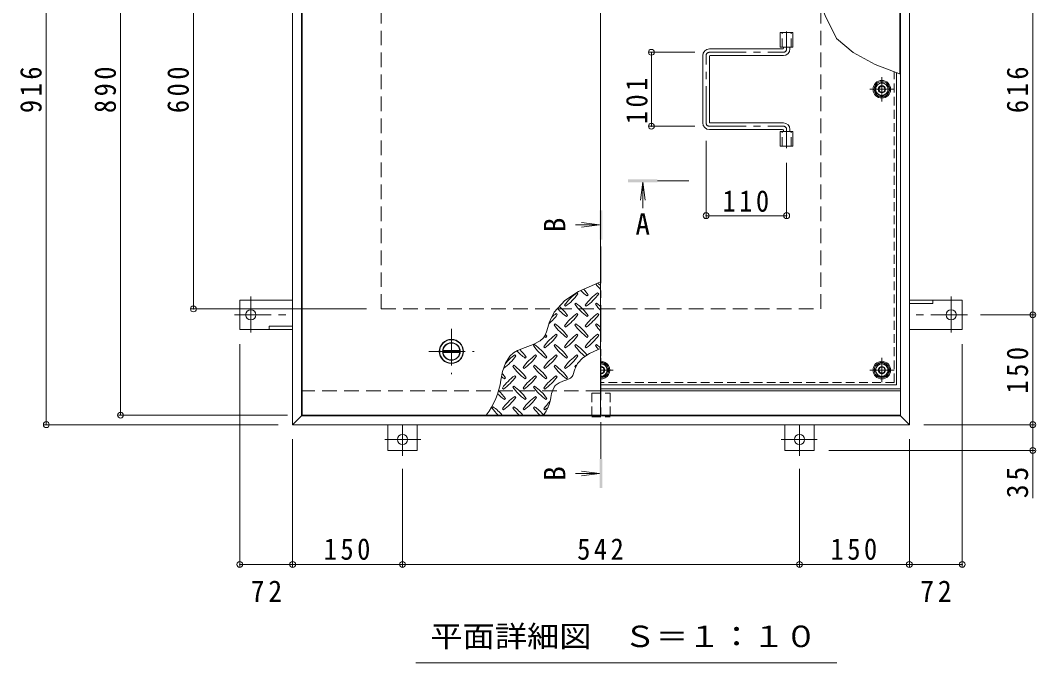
# Model space of a CAD drawing. Units: millimetres on the paper, enlarged 2 times, with parts at other scales. Extents: x -472 to 546, y -392 to 378.
# Drawn here: x -449.2 to -172, y 45 to 220.5 of the extents above; entities that cross this region are included whole.
import ezdxf
from ezdxf.enums import TextEntityAlignment as Align

# ---------------------------------------------------------------- set-up
doc = ezdxf.new("R2010")
doc.units = ezdxf.units.MM
doc.header["$LTSCALE"] = 2
doc.header["$PDMODE"] = 32
doc.header["$PDSIZE"] = 1.6
for name, pattern in [('CHAIN1', [8, 5, -1, 1, -1]), ('DASHED1', [1.8, 1.2, -0.6]), ('DASHED2', [3, 2, -1])]:
    doc.linetypes.add(name, pattern=pattern)
for name, color, linetype, lineweight in [('0-1_躯体', 2, 'DASHED2', 9), ('0-2_仕上', 3, 'Continuous', 9), ('0-3_建具', 4, 'Continuous', 9), ('0-4_その他', 7, 'Continuous', 9), ('0-5_寸法', 4, 'Continuous', 9), ('0-6_ハッチ', 6, 'Continuous', 9), ('0-7', 2, 'Continuous', 9), ('0-9', 134, 'Continuous', 5), ('0-A', 3, 'DASHED1', 9), ('0-C', 2, 'Continuous', 9), ('0-E', 3, 'Continuous', 9), ('0-F', 7, 'Continuous', 9)]:
    doc.layers.add(name, color=color, linetype=linetype, lineweight=lineweight)
doc.styles.add('ＭＳ ゴシック', font='')
doc.styles.get('ＭＳ ゴシック').set_extended_font_data('MS Gothic')

msp = doc.modelspace()

# ---------------------------------------------------------------- linework, layer by layer
at = {"layer": '0-1_躯体'}
for p, q in [((-350.68, 141.642), (-350.68, 261.642)), ((-230.68, 141.642), (-230.68, 261.642)), ((-350.68, 141.642), (-230.68, 141.642)), ((-290.78, 119.243), (-372.48, 119.243))]:
    msp.add_line(p, q, dxfattribs=at)
at = {"layer": '0-1_躯体', "linetype": 'CHAIN1'}
for p, q in [((-331.53, 136.242), (-331.53, 123.842)), ((-337.73, 130.042), (-325.33, 130.042))]:
    msp.add_line(p, q, dxfattribs=at)
at = {"layer": '0-2_仕上'}
for p, q in [((-372.28, 112.642), (-372.28, 290.642)), ((-290.78, 290.642), (-290.78, 112.642)), ((-209.08, 290.642), (-209.08, 205.796)), ((-241.71, 213.142), (-241.71, 217.142)), ((-241.71, 217.142), (-238.25, 217.142)), ((-238.25, 213.142), (-238.25, 217.142)), ((-241.71, 213.142), (-238.25, 213.142)), ((-241.71, 186.142), (-241.71, 190.142)), ((-241.71, 190.142), (-238.25, 190.142)), ((-238.25, 186.142), (-238.25, 190.142)), ((-241.71, 186.142), (-238.25, 186.142)), ((-290.78, 112.642), (-372.28, 112.642)), ((-209.08, 112.642), (-290.58, 112.642))]:
    msp.add_line(p, q, dxfattribs=at)
at = {"layer": '0-2_仕上', "linetype": 'DASHED1'}
for p, q in [((-241.25, 213.142), (-241.25, 217.142)), ((-238.71, 213.142), (-238.71, 217.142)), ((-241.25, 186.142), (-241.25, 190.142)), ((-238.71, 186.142), (-238.71, 190.142))]:
    msp.add_line(p, q, dxfattribs=at)
at = {"layer": '0-2_仕上'}
msp.add_circle((-331.53, 130.042), 3.3, dxfattribs=at)
at = {"layer": '0-3_建具'}
for p, q in [((-374.88, 293.242), (-374.88, 110.042)), ((-206.48, 110.042), (-206.48, 293.242)), ((-372.48, 290.842), (-372.48, 112.442)), ((-208.88, 112.442), (-208.88, 290.842)), ((-372.48, 112.442), (-374.88, 110.042)), ((-372.48, 112.442), (-208.88, 112.442)), ((-206.48, 110.042), (-208.88, 112.442)), ((-374.88, 110.042), (-206.48, 110.042))]:
    msp.add_line(p, q, dxfattribs=at)
at = {"layer": '0-4_その他'}
msp.add_line((-226.273, 45.037), (-341.273, 45.037), dxfattribs=at)
at = {"layer": '0-5_寸法'}
for p, q in [((-279.28, 176.266), (-279.932, 171.309)), ((-279.28, 176.266), (-279.28, 169.145)), ((-279.28, 176.266), (-278.627, 171.309)), ((-291.08, 164.594), (-297.634, 164.594)), ((-291.08, 164.594), (-296.037, 165.247)), ((-291.08, 164.594), (-296.037, 163.942)), ((-291.08, 96.706), (-296.037, 97.359)), ((-291.08, 96.706), (-297.634, 96.706)), ((-291.08, 96.706), (-296.037, 96.054))]:
    msp.add_line(p, q, dxfattribs=at)
at = {"layer": '0-5_寸法', "linetype": 'CHAIN1'}
for p, q in [((-266.68, 176.666), (-275.28, 176.666)), ((-290.68, 100.706), (-290.68, 160.594))]:
    msp.add_line(p, q, dxfattribs=at)
at = {"layer": '0-5_寸法', "color": 7, "linetype": 'DASHED1'}
for p, q in [((-293.14, 118.603), (-293.14, 112.203)), ((-293.14, 118.603), (-288.22, 118.603)), ((-288.22, 118.603), (-288.22, 112.203)), ((-293.14, 112.203), (-288.22, 112.203))]:
    msp.add_line(p, q, dxfattribs=at)
at = {"layer": '0-5_寸法', "color": 7}
msp.add_line((-172.776, 103.002), (-172.776, 89.944), dxfattribs=at)
msp.add_lwpolyline([(-208.88, 205.719), (-215.788, 208.394), (-221.835, 211.679), (-226.349, 215.526), (-229.42, 221.816), (-232.583, 229.308), (-239.576, 234.552), (-245.569, 235.884), (-254.393, 236.55)], dxfattribs=at)
at = {"layer": '0-5_寸法'}
for points in [[(-283.28, 176.266), (-283.28, 177.066), (-275.28, 176.266), (-275.28, 177.066)], [(-290.28, 168.594), (-291.08, 168.594), (-290.28, 160.594), (-291.08, 160.594)], [(-291.08, 92.706), (-290.28, 92.706), (-291.08, 100.706), (-290.28, 100.706)]]:
    msp.add_solid(points, dxfattribs=at)
at = {"layer": '0-6_ハッチ', "linetype": 'CHAIN1'}
for p, q in [((-239.98, 217.419), (-239.98, 212.638)), ((-261.98, 192.444), (-261.98, 210.84)), ((-261.078, 211.742), (-240.875, 211.742)), ((-261.078, 191.542), (-240.875, 191.542)), ((-239.98, 185.565), (-239.98, 190.647))]:
    msp.add_line(p, q, dxfattribs=at)
at = {"layer": '0-6_ハッチ'}
for p, q in [((-262.88, 192.442), (-262.88, 210.842)), ((-241.08, 212.642), (-261.089, 212.642)), ((-260.88, 210.842), (-240.88, 210.842)), ((-240.88, 212.842), (-240.88, 213.142)), ((-239.08, 212.642), (-239.08, 213.142)), ((-261.08, 192.642), (-261.08, 210.642)), ((-260.88, 192.442), (-240.88, 192.442)), ((-241.08, 190.642), (-261.08, 190.642)), ((-240.88, 190.442), (-240.88, 190.142)), ((-239.08, 190.642), (-239.08, 190.142)), ((-290.78, 119.843), (-208.88, 119.843)), ((-290.78, 119.243), (-208.88, 119.243))]:
    msp.add_line(p, q, dxfattribs=at)
for centre in [(-213.98, 201.642), (-213.98, 124.942)]:
    msp.add_circle(centre, 2.1, dxfattribs=at)
for centre, radius, start, end in [((-261.08, 210.842), 1.8, 90.2945, 180), ((-260.88, 210.642), 0.2, 90, 180), ((-241.08, 212.842), 0.2, 270, 0), ((-240.88, 212.642), 1.8, 270, 0), ((-261.08, 192.442), 1.8, 180, 270), ((-260.88, 192.642), 0.2, 180, 270), ((-240.88, 190.642), 1.8, 0, 90), ((-241.08, 190.442), 0.2, 0, 90), ((-290.68, 124.942), 2.1, 267.27485, 92.72515)]:
    msp.add_arc(centre, radius, start, end, dxfattribs=at)
at = {"layer": '0-6_ハッチ', "linetype": 'CHAIN1'}
for centre, radius, start, end in [((-261.078, 210.84), 0.902, 90, 180), ((-240.88, 212.642), 0.9, 270.29569, 0), ((-261.078, 192.444), 0.902, 180, 270), ((-240.88, 190.642), 0.9, 0, 89.70431)]:
    msp.add_arc(centre, radius, start, end, dxfattribs=at)
at = {"layer": '0-7', "linetype": 'CHAIN1'}
for p, q in [((-213.98, 204.957), (-213.98, 198.328)), ((-210.666, 201.642), (-217.294, 201.642)), ((-290.68, 121.628), (-290.68, 128.257)), ((-213.98, 121.628), (-213.98, 128.257)), ((-290.78, 124.942), (-287.366, 124.942)), ((-217.294, 124.942), (-210.666, 124.942))]:
    msp.add_line(p, q, dxfattribs=at)
at = {"layer": '0-7'}
for p, q in [((-289.698, 126.642), (-290.78, 126.642)), ((-290.78, 123.242), (-289.698, 123.242))]:
    msp.add_line(p, q, dxfattribs=at)
for points in [[(-215.68, 202.624), (-213.98, 203.605), (-212.28, 202.624), (-212.28, 200.661), (-213.98, 199.679), (-215.68, 200.661)], [(-214.961, 126.642), (-215.943, 124.942), (-214.961, 123.242), (-212.998, 123.242), (-212.017, 124.942), (-212.998, 126.642)]]:
    msp.add_lwpolyline(points, close=True, dxfattribs=at)
msp.add_lwpolyline([(-289.698, 123.242), (-288.717, 124.942), (-289.698, 126.642)], dxfattribs=at)
at = {"layer": '0-7', "color": 134, "lineweight": 5}
for centre in [(-213.98, 201.642), (-213.98, 124.942)]:
    msp.add_circle(centre, 2.4, dxfattribs=at)
at = {"layer": '0-7'}
for centre in [(-213.98, 201.642), (-213.98, 124.942)]:
    msp.add_circle(centre, 1.7, dxfattribs=at)
at = {"layer": '0-7', "color": 5, "lineweight": 5}
for centre, radius in [((-213.98, 201.642), 1), ((-213.98, 201.642), 0.838), ((-213.98, 124.942), 1), ((-213.98, 124.942), 0.838)]:
    msp.add_circle(centre, radius, dxfattribs=at)
at = {"layer": '0-7', "color": 134, "lineweight": 5}
msp.add_arc((-290.68, 124.942), 2.4, 267.6157, 92.3843, dxfattribs=at)
at = {"layer": '0-7'}
msp.add_arc((-290.68, 124.942), 1.7, 266.63296, 93.36704, dxfattribs=at)
at = {"layer": '0-7', "color": 5, "lineweight": 5}
for radius, start, end in [(1, 264.27141, 95.72859), (0.838, 263.15583, 96.84417)]:
    msp.add_arc((-290.68, 124.942), radius, start, end, dxfattribs=at)
at = {"layer": '0-9'}
for p, q in [((-296.971, 145.767), (-297.253, 146.05)), ((-294.425, 145.201), (-294.142, 145.484)), ((-291.314, 145.767), (-291.597, 146.05)), ((-300.648, 142.655), (-300.365, 142.373)), ((-297.536, 143.221), (-297.819, 142.938)), ((-294.991, 142.655), (-294.708, 142.373)), ((-291.879, 143.221), (-292.162, 142.938)), ((-302.628, 140.11), (-302.91, 140.393)), ((-300.082, 139.544), (-299.799, 139.827)), ((-296.971, 140.11), (-297.253, 140.393)), ((-294.425, 139.544), (-294.142, 139.827)), ((-291.314, 140.11), (-291.597, 140.393)), ((-303.193, 137.564), (-303.476, 137.281)), ((-300.648, 136.999), (-300.365, 136.716)), ((-297.536, 137.564), (-297.819, 137.281)), ((-294.991, 136.999), (-294.708, 136.716)), ((-291.879, 137.564), (-292.162, 137.281)), ((-305.739, 133.887), (-305.456, 134.17)), ((-302.628, 134.453), (-302.91, 134.736)), ((-300.082, 133.887), (-299.799, 134.17)), ((-296.971, 134.453), (-297.253, 134.736)), ((-294.425, 133.887), (-294.142, 134.17)), ((-291.314, 134.453), (-291.597, 134.736)), ((-308.85, 131.907), (-309.133, 131.624)), ((-306.304, 131.342), (-306.022, 131.059)), ((-303.193, 131.907), (-303.476, 131.624)), ((-300.648, 131.342), (-300.365, 131.059)), ((-297.536, 131.907), (-297.819, 131.624)), ((-294.991, 131.342), (-294.708, 131.059)), ((-291.879, 131.907), (-292.162, 131.624)), ((-313.941, 128.796), (-314.224, 129.079)), ((-311.396, 128.23), (-311.113, 128.513)), ((-308.284, 128.796), (-308.567, 129.079)), ((-305.739, 128.23), (-305.456, 128.513)), ((-302.628, 128.796), (-302.91, 129.079)), ((-300.082, 128.23), (-299.799, 128.513)), ((-296.971, 128.796), (-297.253, 129.079)), ((-314.507, 126.251), (-314.79, 125.968)), ((-311.961, 125.685), (-311.678, 125.402)), ((-308.85, 126.251), (-309.133, 125.968)), ((-306.304, 125.685), (-306.022, 125.402)), ((-303.193, 126.251), (-303.476, 125.968)), ((-300.648, 125.685), (-300.365, 125.402)), ((-297.536, 126.251), (-297.819, 125.968)), ((-317.052, 122.574), (-316.77, 122.856)), ((-313.941, 123.139), (-314.224, 123.422)), ((-311.396, 122.574), (-311.113, 122.856)), ((-308.284, 123.139), (-308.567, 123.422)), ((-305.739, 122.574), (-305.456, 122.856)), ((-302.628, 123.139), (-302.91, 123.422)), ((-300.082, 122.574), (-299.799, 122.856)), ((-317.618, 120.028), (-317.335, 119.745)), ((-314.507, 120.594), (-314.79, 120.311)), ((-311.961, 120.028), (-311.678, 119.745)), ((-308.85, 120.594), (-309.133, 120.311)), ((-306.304, 120.028), (-306.022, 119.745)), ((-303.299, 120.487), (-303.476, 120.311)), ((-317.052, 116.917), (-316.77, 117.2)), ((-313.941, 117.482), (-314.224, 117.765)), ((-311.396, 116.917), (-311.113, 117.2)), ((-308.284, 117.482), (-308.567, 117.765)), ((-305.739, 116.917), (-305.456, 117.2)), ((-320.164, 114.937), (-320.447, 114.654)), ((-317.618, 114.371), (-317.335, 114.088)), ((-314.507, 114.937), (-314.79, 114.654)), ((-311.961, 114.371), (-311.678, 114.088)), ((-308.85, 114.937), (-309.133, 114.654)), ((-306.304, 114.371), (-306.022, 114.088))]:
    msp.add_line(p, q, dxfattribs=at)
for points in [[(-290.78, 149.026), (-292.434, 148.36), (-296.785, 146.368), (-300.577, 143.935), (-303.458, 140.78), (-304.573, 138.509), (-304.801, 137.813), (-305.155, 136.584), (-305.533, 135.385), (-306.022, 134.291), (-306.392, 133.735), (-307.248, 132.912), (-309.167, 131.891), (-311.361, 131.112), (-313.497, 130.274), (-314.577, 129.642), (-315.545, 128.766), (-316.762, 126.842), (-317.551, 124.525), (-318.022, 122.239)], [(-290.78, 130.834), (-291.607, 130.501), (-293.782, 129.505), (-295.678, 128.289), (-297.119, 126.711), (-297.676, 125.576), (-297.791, 125.228), (-297.967, 124.613), (-298.156, 124.014), (-298.401, 123.467), (-298.586, 123.189), (-299.014, 122.777), (-299.974, 122.267), (-301.07, 121.877), (-302.138, 121.458), (-302.678, 121.142), (-303.162, 120.704), (-303.771, 119.742), (-304.165, 118.584), (-304.401, 117.441)]]:
    msp.add_lwpolyline(points, dxfattribs=at)
for centre, radius, start, end in [((-305.951, 137.069), 14.5, 35.47258, 43.25978), ((-280.354, 157.01), 14.5, 215.94795, 224.0249), ((-300.294, 137.069), 14.5, 48.99213, 53.25279), ((-288.839, 134.241), 14.5, 125.47256, 144.5273), ((-308.779, 154.181), 14.5, 305.47272, 324.5273), ((-286.01, 157.01), 14.5, 225.57452, 234.5273), ((-283.182, 134.241), 14.5, 125.47256, 144.5273), ((-303.122, 154.181), 14.5, 305.47272, 324.5273), ((-291.667, 151.353), 14.5, 221.35275, 234.5273), ((-311.608, 131.412), 14.5, 35.47258, 48.77962), ((-286.01, 151.353), 14.5, 215.47272, 234.5273), ((-305.951, 131.412), 14.5, 35.47258, 54.5273), ((-280.354, 151.353), 14.5, 215.47272, 224.0249), ((-300.294, 131.412), 14.5, 48.99213, 54.5273), ((-314.436, 148.524), 14.5, 311.38763, 324.5273), ((-294.496, 128.584), 14.5, 125.47256, 131.59831), ((-288.839, 128.584), 14.5, 125.47256, 144.5273), ((-308.779, 148.524), 14.5, 305.47272, 324.5273), ((-283.182, 128.584), 14.5, 125.47256, 144.5273), ((-303.122, 148.524), 14.5, 305.47272, 324.5273), ((-291.667, 145.696), 14.5, 215.47272, 234.5273), ((-311.608, 125.756), 14.5, 35.47258, 54.5273), ((-286.01, 145.696), 14.5, 215.47272, 234.5273), ((-305.951, 125.756), 14.5, 35.47258, 54.5273), ((-280.354, 145.696), 14.5, 215.47272, 224.0249), ((-300.294, 125.756), 14.5, 48.99213, 54.5273), ((-294.496, 122.927), 14.5, 125.47256, 144.5273), ((-297.324, 145.696), 14.5, 232.70831, 234.5273), ((-314.436, 142.867), 14.5, 305.47272, 324.5273), ((-317.265, 125.756), 14.5, 35.47258, 38.03572), ((-288.839, 122.927), 14.5, 125.47256, 144.5273), ((-308.779, 142.867), 14.5, 305.47272, 324.5273), ((-283.182, 122.927), 14.5, 125.47256, 144.5273), ((-303.122, 142.867), 14.5, 305.47272, 324.5273), ((-322.921, 120.099), 14.5, 35.47258, 45.99713), ((-297.324, 140.039), 14.5, 215.47272, 234.5273), ((-317.265, 120.099), 14.5, 35.47258, 54.5273), ((-291.667, 140.039), 14.5, 215.47272, 234.5273), ((-311.608, 120.099), 14.5, 35.47258, 54.5273), ((-286.01, 140.039), 14.5, 215.47272, 231.46785), ((-305.951, 120.099), 14.5, 38.01075, 54.5273), ((-280.354, 140.039), 14.5, 215.47272, 220.61368), ((-300.294, 120.099), 14.5, 48.99213, 54.5273), ((-325.75, 137.211), 14.5, 306.00705, 324.5273), ((-305.81, 117.27), 14.5, 125.47256, 139.2924), ((-302.981, 140.039), 14.5, 222.74814, 234.5273), ((-300.153, 117.27), 14.5, 125.47256, 144.52728), ((-320.093, 137.211), 14.5, 305.47272, 324.5273), ((-294.496, 117.27), 14.5, 125.47256, 144.52728), ((-314.436, 137.211), 14.5, 305.47272, 324.5273), ((-288.839, 117.27), 14.5, 125.47256, 144.52728), ((-308.779, 137.211), 14.5, 305.47272, 324.5273), ((-302.981, 134.382), 14.5, 215.47272, 234.5273), ((-322.921, 114.442), 14.5, 35.47258, 54.5273), ((-297.324, 134.382), 14.5, 215.47272, 234.5273), ((-317.265, 114.442), 14.5, 35.47258, 54.5273), ((-291.667, 134.382), 14.5, 215.47272, 234.5273), ((-311.608, 114.442), 14.5, 35.47258, 54.5273), ((-286.01, 134.382), 14.5, 215.47272, 216.81532), ((-305.951, 114.442), 14.5, 53.83966, 54.5273), ((-338.261, 124.992), 20.425, 322.79805, 352.25462), ((-308.638, 134.382), 14.5, 230.65677, 234.5273), ((-328.578, 114.442), 14.5, 35.47258, 41.1628), ((-305.81, 111.613), 14.5, 125.47256, 144.5273), ((-325.75, 131.554), 14.5, 305.47272, 324.5273), ((-300.153, 111.613), 14.5, 125.47256, 144.5273), ((-320.093, 131.554), 14.5, 305.47272, 324.5273), ((-294.496, 111.613), 14.5, 125.47256, 144.5273), ((-314.436, 131.554), 14.5, 305.47272, 324.5273), ((-328.578, 108.785), 14.5, 35.47258, 46.69856), ((-302.981, 128.725), 14.5, 215.47272, 234.5273), ((-322.921, 108.785), 14.5, 35.47258, 54.5273), ((-297.324, 128.725), 14.5, 215.47272, 234.5273), ((-317.265, 108.785), 14.5, 35.47258, 54.5273), ((-291.667, 128.725), 14.5, 215.47272, 215.70636), ((-308.638, 128.725), 14.5, 224.94598, 234.5273), ((-305.81, 105.957), 14.5, 125.47256, 144.5273), ((-325.75, 125.897), 14.5, 305.47272, 324.5273), ((-300.153, 105.957), 14.5, 125.47256, 144.5273), ((-320.093, 125.897), 14.5, 305.47272, 324.5273), ((-314.52, 118.817), 10.213, 322.79805, 352.25462), ((-308.638, 123.069), 14.5, 215.47272, 225.97511), ((-328.578, 103.128), 14.5, 41.00789, 54.5273), ((-302.981, 123.069), 14.5, 215.47272, 225.97511), ((-322.921, 103.128), 14.5, 41.00789, 54.5273), ((-297.324, 123.069), 14.5, 215.47272, 225.97511), ((-317.265, 103.128), 14.5, 41.2111, 54.5273), ((-294.496, 105.957), 14.5, 134.23579, 144.5273), ((-314.436, 125.897), 14.5, 305.47272, 309.84157)]:
    msp.add_arc(centre, radius, start, end, dxfattribs=at)
at = {"layer": '0-A'}
for q in [(-210.62, 206.393), (-290.78, 121.582)]:
    msp.add_line((-210.62, 121.582), q, dxfattribs=at)
at = {"layer": '0-A', "linetype": 'Continuous'}
for q in [(-209.98, 206.145), (-290.78, 120.942)]:
    msp.add_line((-209.98, 120.942), q, dxfattribs=at)
at = {"layer": '0-C', "color": 4}
for p, q in [((-329.243, 130.292), (-333.816, 130.292)), ((-329.243, 129.792), (-333.816, 129.792))]:
    msp.add_line(p, q, dxfattribs=at)
at = {"layer": '0-C'}
for radius in [3.2, 2.4, 2.35]:
    msp.add_circle((-331.53, 130.042), radius, dxfattribs=at)
at = {"layer": '0-C', "color": 4}
msp.add_circle((-331.53, 130.042), 2.3, dxfattribs=at)
at = {"layer": '0-E', "linetype": 'CHAIN1'}
for p, q in [((-386.32, 145.01), (-386.32, 135.233)), ((-195.04, 145.01), (-195.04, 135.233)), ((-390.752, 140.042), (-374.92, 140.042)), ((-190.608, 140.042), (-206.44, 140.042)), ((-344.88, 101.571), (-344.88, 110.003)), ((-236.48, 101.571), (-236.48, 110.003)), ((-339.912, 106.002), (-349.689, 106.002)), ((-241.448, 106.002), (-231.67, 106.002))]:
    msp.add_line(p, q, dxfattribs=at)
at = {"layer": '0-E'}
for p, q in [((-389.32, 144.042), (-389.32, 136.042)), ((-374.88, 144.042), (-389.32, 144.042)), ((-206.48, 144.042), (-192.04, 144.042)), ((-192.04, 144.042), (-192.04, 136.042)), ((-374.88, 136.042), (-389.32, 136.042)), ((-206.48, 136.042), (-192.04, 136.042)), ((-348.88, 110.042), (-348.88, 103.002)), ((-340.88, 110.042), (-340.88, 103.002)), ((-240.48, 110.042), (-240.48, 103.002)), ((-232.48, 110.042), (-232.48, 103.002)), ((-340.88, 103.002), (-348.88, 103.002)), ((-240.48, 103.002), (-232.48, 103.002))]:
    msp.add_line(p, q, dxfattribs=at)
for points in [[(-206.48, 143.142), (-200.04, 143.142), (-200.04, 144.042)], [(-374.88, 136.942), (-381.32, 136.942), (-381.32, 136.042)]]:
    msp.add_lwpolyline(points, dxfattribs=at)
for centre in [(-386.32, 140.042), (-195.04, 140.042), (-344.88, 106.002), (-236.48, 106.002)]:
    msp.add_circle(centre, 1.4, dxfattribs=at)
at = {"layer": '0-F'}
for p, q in [((-442.16, 293.242), (-442.16, 110.042)), ((-421.871, 290.642), (-421.871, 112.642)), ((-401.981, 141.642), (-401.981, 261.642)), ((-172.776, 140.042), (-172.776, 263.242)), ((-277.517, 211.742), (-265.078, 211.742)), ((-276.917, 211.742), (-276.917, 191.542)), ((-277.517, 191.542), (-265.078, 191.542)), ((-261.98, 166.512), (-261.98, 187.542)), ((-239.98, 166.512), (-239.98, 181.565)), ((-239.98, 167.112), (-261.98, 167.112)), ((-402.581, 141.642), (-354.68, 141.642)), ((-172.176, 140.042), (-187.008, 140.042)), ((-172.776, 140.042), (-172.776, 110.042)), ((-389.32, 71.262), (-389.32, 132.042)), ((-192.04, 71.262), (-192.04, 132.042)), ((-422.471, 112.642), (-376.28, 112.642)), ((-442.76, 110.042), (-378.88, 110.042)), ((-172.176, 110.042), (-202.48, 110.042)), ((-172.776, 110.042), (-172.776, 103.002)), ((-374.88, 71.262), (-374.88, 106.042)), ((-206.48, 71.262), (-206.48, 106.042)), ((-172.176, 103.002), (-228.48, 103.002)), ((-344.88, 71.262), (-344.88, 97.971)), ((-236.48, 71.262), (-236.48, 97.971)), ((-389.32, 71.862), (-374.88, 71.862)), ((-374.88, 71.862), (-344.88, 71.862)), ((-344.88, 71.862), (-236.48, 71.862)), ((-236.48, 71.862), (-206.48, 71.862)), ((-206.48, 71.862), (-192.04, 71.862))]:
    msp.add_line(p, q, dxfattribs=at)
for p in [(-276.917, 211.742), (-276.917, 191.542), (-261.98, 167.112), (-239.98, 167.112), (-401.981, 141.642), (-172.776, 140.042), (-421.871, 112.642), (-442.16, 110.042), (-172.776, 110.042), (-172.776, 103.002), (-389.32, 71.862), (-374.88, 71.862), (-344.88, 71.862), (-236.48, 71.862), (-206.48, 71.862), (-192.04, 71.862)]:
    msp.add_point(p, dxfattribs=at)

# ---------------------------------------------------------------- texts
at = {"layer": '0-4_その他', "color": 2, "style": 'ＭＳ ゴシック', "width": 1.1}
msp.add_text('平面詳細図\u3000Ｓ＝１：１０', height=5.865, dxfattribs=at).set_placement((-337.273, 47.537), align=Align.BOTTOM_LEFT)
at = {"layer": '0-5_寸法', "color": 2, "style": 'ＭＳ ゴシック'}
msp.add_text('A', height=5.865, dxfattribs=at).set_placement((-281.28, 160.127), align=Align.BOTTOM_LEFT)
for p in [(-298.653, 162.594), (-298.653, 94.706)]:
    msp.add_text('B', height=5.865, rotation=90, dxfattribs=at).set_placement(p, align=Align.BOTTOM_LEFT)
at = {"layer": '0-F', "color": 2, "char_height": 5.865, "attachment_point": 7, "rotation": 90, "style": 'ＭＳ ゴシック'}
for s, insert in [('\\T1.27;\\W0.9;916', (-443.36, 195.142)), ('\\T1.27;\\W0.9;890', (-423.071, 195.142)), ('\\T1.27;\\W0.9;600', (-403.181, 195.142)), ('\\T1.27;\\W0.9;616', (-173.976, 195.142)), ('\\T1.27;\\W0.9;101', (-277.917, 192.098)), ('\\T1.27;\\W0.9;150', (-173.976, 118.542)), ('\\T1.27;\\W0.95;35', (-173.976, 89.944))]:
    msp.add_mtext(s, dxfattribs=dict(at, insert=insert))
at = {"layer": '0-F', "color": 2, "char_height": 5.865, "attachment_point": 7, "style": 'ＭＳ ゴシック'}
for s, insert in [('\\T1.27;\\W0.9;110', (-257.48, 168.112)), ('\\T1.27;\\W0.9;150', (-366.38, 73.062)), ('\\T1.27;\\W0.9;542', (-297.18, 73.062)), ('\\T1.27;\\W0.9;150', (-227.98, 73.062)), ('\\T1.27;\\W0.95;72', (-386.35, 61.648)), ('\\T1.27;\\W0.95;72', (-203.51, 61.648))]:
    msp.add_mtext(s, dxfattribs=dict(at, insert=insert))

doc.saveas('drawing.dxf')
